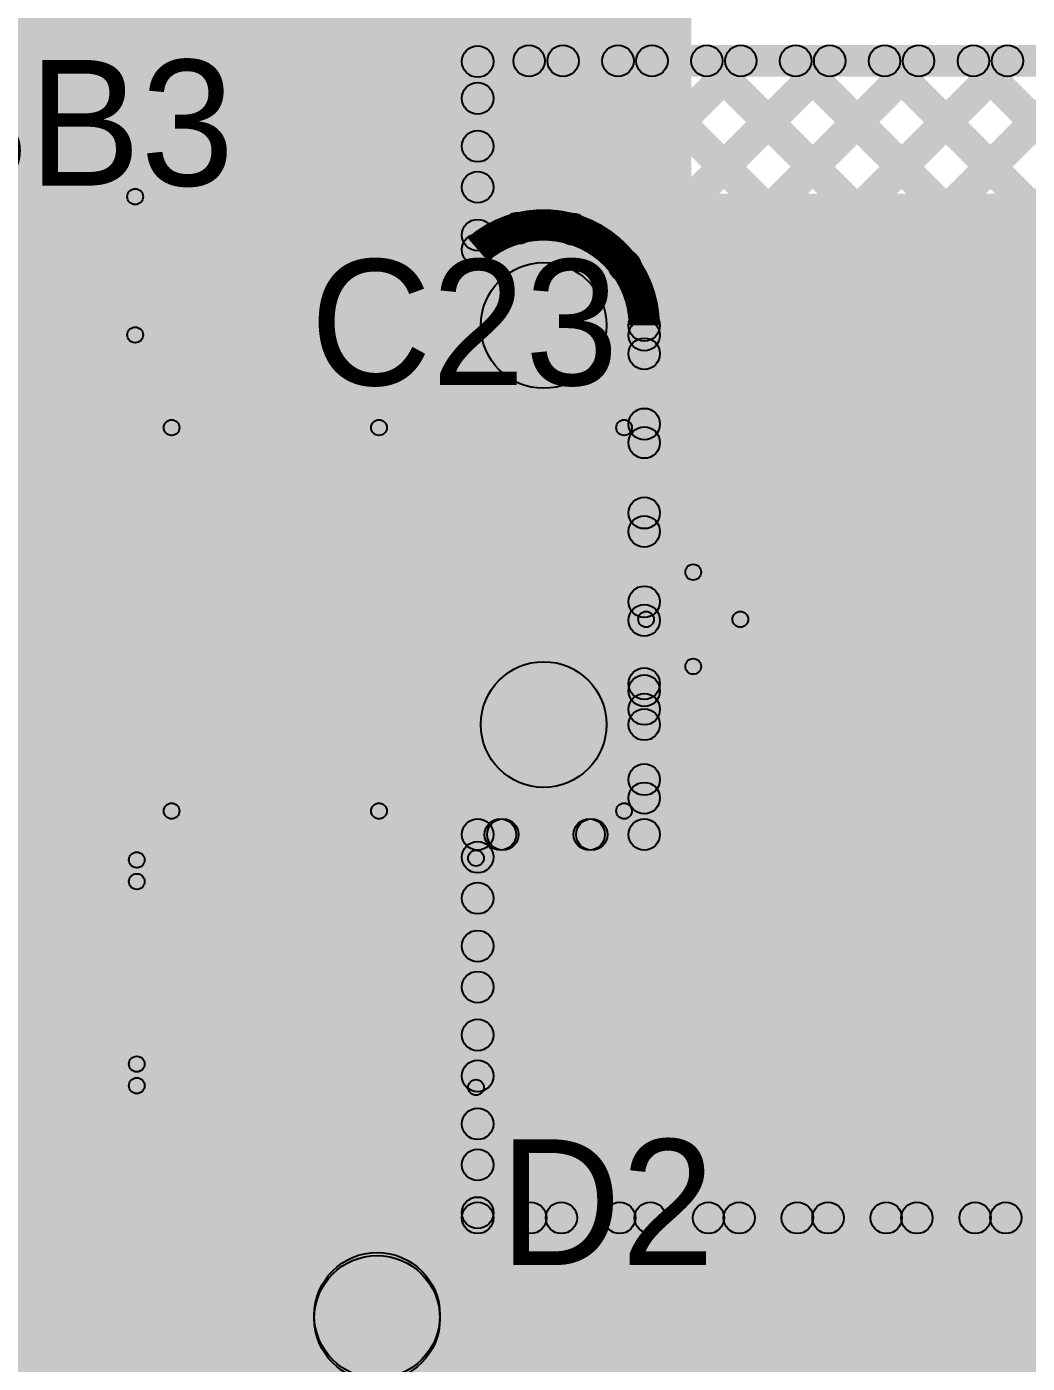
# Model space of a CAD drawing. Header units: millimetres. Extents: x -0.08 to 3.07, y -0.08 to 2.73.
# Drawn here: x 2.0165 to 2.3349, y 1.2797 to 1.7051 of the extents above; entities that cross this region are included whole.
import ezdxf

# ---------------------------------------------------------------- set-up
doc = ezdxf.new("R2010")
doc.units = ezdxf.units.MM
doc.header["$MEASUREMENT"] = 0
for name, color, linetype in [('BottomLayer', 5, 'Continuous'), ('BottomPaste', 16, 'Continuous'), ('BottomSolder', 6, 'Continuous'), ('TopLayer', 1, 'Continuous'), ('TopOverlay', 2, 'Continuous'), ('TopPaste', 8, 'Continuous'), ('TopSolder', 216, 'Continuous'), ('ViaHoleLayer', 16, 'Continuous')]:
    doc.layers.add(name, color=color, linetype=linetype)

# ---------------------------------------------------------------- blocks, each defined once
blk = doc.blocks.new('TAJB475K035RNJ_31')
at = {"layer": 'TopLayer'}
for points in [[(-0.10643, 0.052), (-0.03557, 0.052), (-0.03557, -0.058), (-0.10643, -0.058)], [(0.03357, 0.052), (0.10443, 0.052), (0.10443, -0.058), (0.03357, -0.058)]]:
    blk.add_hatch(color=1, dxfattribs=at).paths.add_polyline_path(points)
at = {"layer": 'TopOverlay'}
h = blk.add_hatch(color=2, dxfattribs=at)
edge = h.paths.add_edge_path()
edge.add_arc((-0.112, 0.058), 0.0025, 0, 360)
h = blk.add_hatch(color=2, dxfattribs=at)
edge = h.paths.add_edge_path()
edge.add_arc((-0.112, 0.058), 0.0025, 0, 360)
for points in [[(-0.112, 0.0555), (-0.112, 0.0605), (-0.034, 0.0605), (-0.034, 0.0555)], [(0.032, 0.0555), (0.032, 0.0605), (0.11, 0.0605), (0.11, 0.0555)], [(-0.1095, -0.064), (-0.1145, -0.064), (-0.1145, 0.058), (-0.1095, 0.058)], [(0.1125, -0.064), (0.1075, -0.064), (0.1075, 0.058), (0.1125, 0.058)], [(0.1345, -0.018), (0.1295, -0.018), (0.1295, 0.012), (0.1345, 0.012)], [(0.117, -0.0055), (0.117, -0.0005), (0.147, -0.0005), (0.147, -0.0055)], [(-0.112, -0.0665), (-0.112, -0.0615), (-0.034, -0.0615), (-0.034, -0.0665)], [(0.032, -0.0665), (0.032, -0.0615), (0.11, -0.0615), (0.11, -0.0665)]]:
    blk.add_hatch(color=2, dxfattribs=at).paths.add_polyline_path(points)
h = blk.add_hatch(color=2, dxfattribs=at)
edge = h.paths.add_edge_path()
edge.add_arc((-0.034, 0.058), 0.0025, 0, 360)
h = blk.add_hatch(color=2, dxfattribs=at)
edge = h.paths.add_edge_path()
edge.add_arc((0.032, 0.058), 0.0025, 0, 360)
h = blk.add_hatch(color=2, dxfattribs=at)
edge = h.paths.add_edge_path()
edge.add_arc((0.11, 0.058), 0.0025, 0, 360)
h = blk.add_hatch(color=2, dxfattribs=at)
edge = h.paths.add_edge_path()
edge.add_arc((0.11, 0.058), 0.0025, 0, 360)
h = blk.add_hatch(color=2, dxfattribs=at)
edge = h.paths.add_edge_path()
edge.add_arc((0.132, 0.012), 0.0025, 0, 360)
h = blk.add_hatch(color=2, dxfattribs=at)
edge = h.paths.add_edge_path()
edge.add_arc((0.117, -0.003), 0.0025, 0, 360)
h = blk.add_hatch(color=2, dxfattribs=at)
edge = h.paths.add_edge_path()
edge.add_arc((0.147, -0.003), 0.0025, 0, 360)
h = blk.add_hatch(color=2, dxfattribs=at)
edge = h.paths.add_edge_path()
edge.add_arc((0.132, -0.018), 0.0025, 0, 360)
h = blk.add_hatch(color=2, dxfattribs=at)
edge = h.paths.add_edge_path()
edge.add_arc((-0.112, -0.064), 0.0025, 0, 360)
h = blk.add_hatch(color=2, dxfattribs=at)
edge = h.paths.add_edge_path()
edge.add_arc((-0.112, -0.064), 0.0025, 0, 360)
h = blk.add_hatch(color=2, dxfattribs=at)
edge = h.paths.add_edge_path()
edge.add_arc((-0.034, -0.064), 0.0025, 0, 360)
h = blk.add_hatch(color=2, dxfattribs=at)
edge = h.paths.add_edge_path()
edge.add_arc((0.032, -0.064), 0.0025, 0, 360)
h = blk.add_hatch(color=2, dxfattribs=at)
edge = h.paths.add_edge_path()
edge.add_arc((0.11, -0.064), 0.0025, 0, 360)
h = blk.add_hatch(color=2, dxfattribs=at)
edge = h.paths.add_edge_path()
edge.add_arc((0.11, -0.064), 0.0025, 0, 360)
at = {"layer": 'TopPaste'}
for points in [[(-0.10643, 0.052), (-0.03557, 0.052), (-0.03557, -0.058), (-0.10643, -0.058)], [(0.03357, 0.052), (0.10443, 0.052), (0.10443, -0.058), (0.03357, -0.058)]]:
    blk.add_hatch(color=8, dxfattribs=at).paths.add_polyline_path(points)
at = {"layer": 'TopSolder'}
for points in [[(-0.11043, 0.056), (-0.03157, 0.056), (-0.03157, -0.062), (-0.11043, -0.062)], [(0.02957, 0.056), (0.10843, 0.056), (0.10843, -0.062), (0.02957, -0.062)]]:
    blk.add_hatch(color=216, dxfattribs=at).paths.add_polyline_path(points)
at = {"layer": 'TopOverlay'}
for centre in [(-0.112, 0.058), (-0.112, 0.058), (-0.034, 0.058), (0.032, 0.058), (0.11, 0.058), (0.11, 0.058), (0.132, 0.012), (0.117, -0.003), (0.147, -0.003), (0.132, -0.018), (-0.112, -0.064), (-0.112, -0.064), (-0.034, -0.064), (0.032, -0.064), (0.11, -0.064), (0.11, -0.064)]:
    blk.add_circle(centre, 0.0025, dxfattribs=at)
blk = doc.blocks.new('S______B______64')
at = {"layer": 'TopLayer'}
for points in [[(-0.045, -0.0175), (-0.045, 0.0175), (-0.015, 0.0175), (-0.015, -0.0175)], [(0.015, -0.0175), (0.015, 0.0175), (0.045, 0.0175), (0.045, -0.0175)]]:
    blk.add_hatch(color=1, dxfattribs=at).paths.add_polyline_path(points)
at = {"layer": 'TopOverlay'}
h = blk.add_hatch(color=2, dxfattribs=at)
edge = h.paths.add_edge_path()
edge.add_arc((-0.05, 0.022), 0.0025, 0, 360)
h = blk.add_hatch(color=2, dxfattribs=at)
edge = h.paths.add_edge_path()
edge.add_arc((-0.05, 0.022), 0.0025, 0, 360)
for points in [[(-0.0475, -0.022), (-0.0525, -0.022), (-0.0525, 0.022), (-0.0475, 0.022)], [(-0.05, 0.0195), (-0.05, 0.0245), (0.05, 0.0245), (0.05, 0.0195)], [(0.0525, -0.022), (0.0475, -0.022), (0.0475, 0.022), (0.0525, 0.022)], [(-0.05, -0.0245), (-0.05, -0.0195), (0.05, -0.0195), (0.05, -0.0245)]]:
    blk.add_hatch(color=2, dxfattribs=at).paths.add_polyline_path(points)
h = blk.add_hatch(color=2, dxfattribs=at)
edge = h.paths.add_edge_path()
edge.add_arc((0.05, 0.022), 0.0025, 0, 360)
h = blk.add_hatch(color=2, dxfattribs=at)
edge = h.paths.add_edge_path()
edge.add_arc((0.05, 0.022), 0.0025, 0, 360)
h = blk.add_hatch(color=2, dxfattribs=at)
edge = h.paths.add_edge_path()
edge.add_arc((-0.05, -0.022), 0.0025, 0, 360)
h = blk.add_hatch(color=2, dxfattribs=at)
edge = h.paths.add_edge_path()
edge.add_arc((-0.05, -0.022), 0.0025, 0, 360)
h = blk.add_hatch(color=2, dxfattribs=at)
edge = h.paths.add_edge_path()
edge.add_arc((0.05, -0.022), 0.0025, 0, 360)
h = blk.add_hatch(color=2, dxfattribs=at)
edge = h.paths.add_edge_path()
edge.add_arc((0.05, -0.022), 0.0025, 0, 360)
at = {"layer": 'TopPaste'}
for points in [[(-0.045, -0.0175), (-0.045, 0.0175), (-0.015, 0.0175), (-0.015, -0.0175)], [(0.015, -0.0175), (0.015, 0.0175), (0.045, 0.0175), (0.045, -0.0175)]]:
    blk.add_hatch(color=8, dxfattribs=at).paths.add_polyline_path(points)
at = {"layer": 'TopSolder'}
for points in [[(-0.049, -0.0215), (-0.049, 0.0215), (-0.011, 0.0215), (-0.011, -0.0215)], [(0.011, -0.0215), (0.011, 0.0215), (0.049, 0.0215), (0.049, -0.0215)]]:
    blk.add_hatch(color=216, dxfattribs=at).paths.add_polyline_path(points)
at = {"layer": 'TopOverlay'}
for centre in [(-0.05, 0.022), (-0.05, 0.022), (0.05, 0.022), (0.05, 0.022), (-0.05, -0.022), (-0.05, -0.022), (0.05, -0.022), (0.05, -0.022)]:
    blk.add_circle(centre, 0.0025, dxfattribs=at)
blk = doc.blocks.new('C___0402_B_116')
at = {"layer": 'BottomLayer'}
for points in [[(-0.0095, 0.0125), (-0.0095, -0.0125), (-0.0275, -0.0125), (-0.0275, 0.0125)], [(0.0275, 0.0125), (0.0275, -0.0125), (0.0095, -0.0125), (0.0095, 0.0125)]]:
    blk.add_hatch(color=5, dxfattribs=at).paths.add_polyline_path(points)
at = {"layer": 'BottomPaste'}
for points in [[(-0.0095, 0.0125), (-0.0095, -0.0125), (-0.0275, -0.0125), (-0.0275, 0.0125)], [(0.0275, 0.0125), (0.0275, -0.0125), (0.0095, -0.0125), (0.0095, 0.0125)]]:
    blk.add_hatch(color=16, dxfattribs=at).paths.add_polyline_path(points)
at = {"layer": 'BottomSolder'}
for points in [[(-0.00714, 0.01486), (-0.00714, -0.01486), (-0.02986, -0.01486), (-0.02986, 0.01486)], [(0.02986, 0.01486), (0.02986, -0.01486), (0.00714, -0.01486), (0.00714, 0.01486)]]:
    blk.add_hatch(color=6, dxfattribs=at).paths.add_polyline_path(points)
blk = doc.blocks.new('SOD_123F_129')
at = {"layer": 'TopLayer'}
for points in [[(-0.07677, 0.02362), (-0.04331, 0.02362), (-0.04331, -0.02362), (-0.07677, -0.02362)], [(0.04331, 0.02362), (0.07677, 0.02362), (0.07677, -0.02362), (0.04331, -0.02362)]]:
    blk.add_hatch(color=1, dxfattribs=at).paths.add_polyline_path(points)
at = {"layer": 'TopOverlay'}
for points in [[(-0.05806, 0.03293), (-0.05808, 0.03793), (0.04987, 0.03848), (0.04989, 0.03348)], [(0.049, 0.02559), (0.08268, 0.02559), (0.08268, 0.03839), (0.049, 0.03839)], [(0.12288, 0.03839), (0.07874, 0.03839), (0.07874, -0.03937), (0.12288, -0.03937)], [(-0.05557, 0.02854), (-0.06057, 0.02854), (-0.06057, 0.03543), (-0.05557, 0.03543)], [(-0.05557, -0.03642), (-0.06057, -0.03642), (-0.06057, -0.02953), (-0.05557, -0.02953)], [(0.049, -0.03937), (0.08169, -0.03937), (0.08169, -0.026), (0.049, -0.026)], [(-0.05808, -0.03892), (-0.05806, -0.03392), (0.04989, -0.03447), (0.04987, -0.03947)]]:
    blk.add_hatch(color=2, dxfattribs=at).paths.add_polyline_path(points)
h = blk.add_hatch(color=2, dxfattribs=at)
edge = h.paths.add_edge_path()
edge.add_arc((0.04988, 0.03598), 0.0025, 0, 360)
h = blk.add_hatch(color=2, dxfattribs=at)
edge = h.paths.add_edge_path()
edge.add_arc((-0.05807, 0.03543), 0.0025, 0, 360)
h = blk.add_hatch(color=2, dxfattribs=at)
edge = h.paths.add_edge_path()
edge.add_arc((-0.05807, 0.03543), 0.0025, 0, 360)
h = blk.add_hatch(color=2, dxfattribs=at)
edge = h.paths.add_edge_path()
edge.add_arc((-0.05807, 0.02854), 0.0025, 0, 360)
h = blk.add_hatch(color=2, dxfattribs=at)
edge = h.paths.add_edge_path()
edge.add_arc((-0.05807, -0.02953), 0.0025, 0, 360)
h = blk.add_hatch(color=2, dxfattribs=at)
edge = h.paths.add_edge_path()
edge.add_arc((-0.05807, -0.03642), 0.0025, 0, 360)
h = blk.add_hatch(color=2, dxfattribs=at)
edge = h.paths.add_edge_path()
edge.add_arc((-0.05807, -0.03642), 0.0025, 0, 360)
h = blk.add_hatch(color=2, dxfattribs=at)
edge = h.paths.add_edge_path()
edge.add_arc((0.04988, -0.03697), 0.0025, 0, 360)
at = {"layer": 'TopPaste'}
for points in [[(-0.07677, 0.02362), (-0.04331, 0.02362), (-0.04331, -0.02362), (-0.07677, -0.02362)], [(0.04331, 0.02362), (0.07677, 0.02362), (0.07677, -0.02362), (0.04331, -0.02362)]]:
    blk.add_hatch(color=8, dxfattribs=at).paths.add_polyline_path(points)
at = {"layer": 'TopSolder'}
for points in [[(-0.08077, 0.02762), (-0.03931, 0.02762), (-0.03931, -0.02762), (-0.08077, -0.02762)], [(0.03931, 0.02762), (0.08077, 0.02762), (0.08077, -0.02762), (0.03931, -0.02762)]]:
    blk.add_hatch(color=216, dxfattribs=at).paths.add_polyline_path(points)
at = {"layer": 'TopOverlay'}
for centre in [(0.04988, 0.03598), (-0.05807, 0.03543), (-0.05807, 0.03543), (-0.05807, 0.02854), (-0.05807, -0.02953), (-0.05807, -0.03642), (-0.05807, -0.03642), (0.04988, -0.03697)]:
    blk.add_circle(centre, 0.0025, dxfattribs=at)

msp = doc.modelspace()

# ---------------------------------------------------------------- hatches: boundary and pattern name
at = {"layer": 'BottomLayer'}
for points in [[(1.66868, 1.68922), (1.66868, 1.69922), (2.59722, 1.69922), (2.59722, 1.68922)], [(1.94159, 1.689), (1.94159, 1.699), (2.16, 1.699), (2.16, 1.689)], [(2.16354, 1.63523), (2.15646, 1.6423), (2.21192, 1.69776), (2.21899, 1.69069)], [(2.16354, 1.66351), (2.15646, 1.67059), (2.18364, 1.69776), (2.19071, 1.69069)], [(2.17282, 1.69069), (2.17989, 1.69776), (2.36754, 1.51011), (2.36046, 1.50304)], [(2.19371, 1.63712), (2.18664, 1.64419), (2.24021, 1.69776), (2.24728, 1.69069)], [(2.2011, 1.69069), (2.20817, 1.69776), (2.36754, 1.5384), (2.36046, 1.53133)], [(2.21031, 1.62543), (2.20324, 1.6325), (2.26849, 1.69776), (2.27556, 1.69069)], [(2.21654, 1.54681), (2.20946, 1.55388), (2.35334, 1.69776), (2.36042, 1.69069)], [(2.21654, 1.51852), (2.20946, 1.5256), (2.38163, 1.69776), (2.3887, 1.69069)], [(2.21654, 1.57509), (2.20946, 1.58216), (2.32506, 1.69776), (2.33213, 1.69069)], [(2.21654, 1.60338), (2.20946, 1.61045), (2.29678, 1.69776), (2.30385, 1.69069)], [(2.21654, 1.49024), (2.20946, 1.49731), (2.40991, 1.69776), (2.41698, 1.69069)], [(2.22939, 1.69069), (2.23646, 1.69776), (2.36754, 1.56668), (2.36046, 1.55961)], [(2.25767, 1.69069), (2.26474, 1.69776), (2.36754, 1.59497), (2.36046, 1.58789)], [(2.28595, 1.69069), (2.29302, 1.69776), (2.3687, 1.62209), (2.36163, 1.61501)], [(2.31424, 1.69069), (2.32131, 1.69776), (2.38011, 1.63896), (2.37304, 1.63189)], [(2.165, 1.63415), (2.155, 1.63415), (2.155, 1.694), (2.165, 1.694)], [(2.15646, 1.67876), (2.16354, 1.68583), (2.36754, 1.48183), (2.36046, 1.47476)], [(2.148, 1.682), (1.844, 1.682), (1.844, 1.274), (2.148, 1.274)], [(2.15646, 1.65047), (2.16354, 1.65754), (2.17655, 1.64452), (2.16948, 1.63745)], [(2.21654, 1.46196), (2.20946, 1.46903), (2.36132, 1.62088), (2.36839, 1.61381)], [(2.201, 1.483), (2.161, 1.483), (2.161, 1.61), (2.201, 1.61)], [(2.218, 1.496), (2.208, 1.496), (2.208, 1.61), (2.218, 1.61)], [(2.20946, 1.59747), (2.21654, 1.60454), (2.36754, 1.45354), (2.36046, 1.44647)], [(2.16354, 1.38067), (2.15646, 1.38774), (2.36046, 1.59174), (2.36754, 1.58467)], [(2.20946, 1.56919), (2.21654, 1.57626), (2.36754, 1.42526), (2.36046, 1.41819)], [(2.16354, 1.35239), (2.15646, 1.35946), (2.36046, 1.56346), (2.36754, 1.55639)], [(2.20946, 1.5409), (2.21654, 1.54797), (2.36754, 1.39697), (2.36046, 1.3899)], [(2.16354, 1.3241), (2.15646, 1.33117), (2.36046, 1.53517), (2.36754, 1.5281)], [(2.20946, 1.51262), (2.21654, 1.51969), (2.36754, 1.36869), (2.36046, 1.36162)], [(2.19018, 1.32246), (2.18311, 1.32954), (2.36046, 1.50689), (2.36754, 1.49982)], [(2.218, 1.483), (2.208, 1.483), (2.208, 1.496), (2.218, 1.496)], [(2.218, 1.448), (2.208, 1.448), (2.208, 1.496), (2.218, 1.496)], [(2.20946, 1.48434), (2.21654, 1.49141), (2.36754, 1.34041), (2.36046, 1.33334)], [(2.161, 1.46), (2.201, 1.46), (2.201, 1.484), (2.161, 1.484)], [(2.21847, 1.32246), (2.21139, 1.32954), (2.36046, 1.47861), (2.36754, 1.47153)], [(2.20946, 1.45605), (2.21654, 1.46312), (2.35012, 1.32954), (2.34305, 1.32246)], [(2.16354, 1.40896), (2.15646, 1.41603), (2.19197, 1.45154), (2.19904, 1.44446)], [(2.16354, 1.43724), (2.15646, 1.44431), (2.16369, 1.45154), (2.17076, 1.44446)], [(2.16, 1.443), (2.16, 1.453), (2.213, 1.453), (2.213, 1.443)], [(2.16448, 1.44446), (2.17155, 1.45154), (2.29355, 1.32954), (2.28648, 1.32246)], [(2.19277, 1.44446), (2.19984, 1.45154), (2.32184, 1.32954), (2.31477, 1.32246)], [(2.165, 1.326), (2.155, 1.326), (2.155, 1.448), (2.165, 1.448)], [(2.24675, 1.32246), (2.23968, 1.32954), (2.36046, 1.45032), (2.36754, 1.44325)], [(1.98186, 1.41286), (2.01014, 1.44114), (2.14214, 1.30914), (2.11386, 1.28086)], [(2.15646, 1.4242), (2.16354, 1.43127), (2.26527, 1.32954), (2.2582, 1.32246)], [(2.27503, 1.32246), (2.26796, 1.32954), (2.36046, 1.42204), (2.36754, 1.41497)], [(2.15646, 1.39591), (2.16354, 1.40298), (2.23698, 1.32954), (2.22991, 1.32246)], [(2.30332, 1.32246), (2.29625, 1.32954), (2.36046, 1.39375), (2.36754, 1.38668)], [(2.15646, 1.36763), (2.16354, 1.3747), (2.2087, 1.32954), (2.20163, 1.32246)], [(2.3316, 1.32246), (2.32453, 1.32954), (2.36046, 1.36547), (2.36754, 1.3584)], [(2.15646, 1.33935), (2.16354, 1.34642), (2.18042, 1.32954), (2.17335, 1.32246)], [(2.16, 1.321), (2.16, 1.331), (2.35931, 1.331), (2.35931, 1.321)], [(2.128, 1.274), (2.128, 1.314), (2.37257, 1.314), (2.37257, 1.274)]]:
    msp.add_hatch(color=5, dxfattribs=at).paths.add_polyline_path(points)
h = msp.add_hatch(color=5, dxfattribs=at)
edge = h.paths.add_edge_path()
edge.add_arc((2.16, 1.694), 0.005, 0, 360)
h = msp.add_hatch(color=5, dxfattribs=at)
edge = h.paths.add_edge_path()
edge.add_arc((2.16, 1.694), 0.005, 0, 360)
h = msp.add_hatch(color=5, dxfattribs=at)
edge = h.paths.add_edge_path()
edge.add_arc((2.17635, 1.69422), 0.005, 0, 360)
h = msp.add_hatch(color=5, dxfattribs=at)
edge = h.paths.add_edge_path()
edge.add_arc((2.18717, 1.69422), 0.005, 0, 360)
h = msp.add_hatch(color=5, dxfattribs=at)
edge = h.paths.add_edge_path()
edge.add_arc((2.20464, 1.69422), 0.005, 0, 360)
h = msp.add_hatch(color=5, dxfattribs=at)
edge = h.paths.add_edge_path()
edge.add_arc((2.21546, 1.69422), 0.005, 0, 360)
h = msp.add_hatch(color=5, dxfattribs=at)
edge = h.paths.add_edge_path()
edge.add_arc((2.23292, 1.69422), 0.005, 0, 360)
h = msp.add_hatch(color=5, dxfattribs=at)
edge = h.paths.add_edge_path()
edge.add_arc((2.24374, 1.69422), 0.005, 0, 360)
h = msp.add_hatch(color=5, dxfattribs=at)
edge = h.paths.add_edge_path()
edge.add_arc((2.2612, 1.69422), 0.005, 0, 360)
h = msp.add_hatch(color=5, dxfattribs=at)
edge = h.paths.add_edge_path()
edge.add_arc((2.27203, 1.69422), 0.005, 0, 360)
h = msp.add_hatch(color=5, dxfattribs=at)
edge = h.paths.add_edge_path()
edge.add_arc((2.28949, 1.69422), 0.005, 0, 360)
h = msp.add_hatch(color=5, dxfattribs=at)
edge = h.paths.add_edge_path()
edge.add_arc((2.30031, 1.69422), 0.005, 0, 360)
h = msp.add_hatch(color=5, dxfattribs=at)
edge = h.paths.add_edge_path()
edge.add_arc((2.31777, 1.69422), 0.005, 0, 360)
h = msp.add_hatch(color=5, dxfattribs=at)
edge = h.paths.add_edge_path()
edge.add_arc((2.3286, 1.69422), 0.005, 0, 360)
h = msp.add_hatch(color=5, dxfattribs=at)
edge = h.paths.add_edge_path()
edge.add_arc((2.16, 1.68229), 0.005, 0, 360)
h = msp.add_hatch(color=5, dxfattribs=at)
edge = h.paths.add_edge_path()
edge.add_arc((2.16, 1.66705), 0.005, 0, 360)
h = msp.add_hatch(color=5, dxfattribs=at)
edge = h.paths.add_edge_path()
edge.add_arc((2.16, 1.65401), 0.005, 0, 360)
h = msp.add_hatch(color=5, dxfattribs=at)
edge = h.paths.add_edge_path()
edge.add_arc((2.16, 1.63877), 0.005, 0, 360)
h = msp.add_hatch(color=5, dxfattribs=at)
edge = h.paths.add_edge_path()
edge.add_arc((2.17302, 1.64099), 0.005, 0, 360)
h = msp.add_hatch(color=5, dxfattribs=at)
edge = h.paths.add_edge_path()
edge.add_arc((2.19018, 1.64066), 0.005, 0, 360)
h = msp.add_hatch(color=5, dxfattribs=at)
edge = h.paths.add_edge_path()
edge.add_arc((2.16, 1.63415), 0.005, 0, 360)
h = msp.add_hatch(color=5, dxfattribs=at)
edge = h.paths.add_edge_path()
edge.add_arc((2.16, 1.63415), 0.005, 0, 360)
h = msp.add_hatch(color=5, dxfattribs=at)
edge = h.paths.add_edge_path()
edge.add_arc((2.20677, 1.62897), 0.005, 0, 360)
h = msp.add_hatch(color=5, dxfattribs=at)
edge = h.paths.add_edge_path()
edge.add_arc((2.181, 1.61), 0.02, 0, 360)
h = msp.add_hatch(color=5, dxfattribs=at)
edge = h.paths.add_edge_path()
edge.add_arc((2.182, 1.611), 0.01181, 0, 360)
h = msp.add_hatch(color=5, dxfattribs=at)
edge = h.paths.add_edge_path()
edge.add_arc((2.213, 1.61), 0.005, 0, 360)
h = msp.add_hatch(color=5, dxfattribs=at)
edge = h.paths.add_edge_path()
edge.add_arc((2.213, 1.61), 0.005, 0, 360)
h = msp.add_hatch(color=5, dxfattribs=at)
edge = h.paths.add_edge_path()
edge.add_arc((2.213, 1.60691), 0.005, 0, 360)
h = msp.add_hatch(color=5, dxfattribs=at)
edge = h.paths.add_edge_path()
edge.add_arc((2.213, 1.60101), 0.005, 0, 360)
h = msp.add_hatch(color=5, dxfattribs=at)
edge = h.paths.add_edge_path()
edge.add_arc((2.213, 1.57863), 0.005, 0, 360)
h = msp.add_hatch(color=5, dxfattribs=at)
edge = h.paths.add_edge_path()
edge.add_arc((2.213, 1.57272), 0.005, 0, 360)
h = msp.add_hatch(color=5, dxfattribs=at)
edge = h.paths.add_edge_path()
edge.add_arc((2.213, 1.55034), 0.005, 0, 360)
h = msp.add_hatch(color=5, dxfattribs=at)
edge = h.paths.add_edge_path()
edge.add_arc((2.213, 1.54444), 0.005, 0, 360)
h = msp.add_hatch(color=5, dxfattribs=at)
edge = h.paths.add_edge_path()
edge.add_arc((2.213, 1.52206), 0.005, 0, 360)
h = msp.add_hatch(color=5, dxfattribs=at)
edge = h.paths.add_edge_path()
edge.add_arc((2.213, 1.51616), 0.005, 0, 360)
h = msp.add_hatch(color=5, dxfattribs=at)
edge = h.paths.add_edge_path()
edge.add_arc((2.181, 1.483), 0.02, 0, 360)
h = msp.add_hatch(color=5, dxfattribs=at)
edge = h.paths.add_edge_path()
edge.add_arc((2.213, 1.496), 0.005, 0, 360)
h = msp.add_hatch(color=5, dxfattribs=at)
edge = h.paths.add_edge_path()
edge.add_arc((2.213, 1.496), 0.005, 0, 360)
h = msp.add_hatch(color=5, dxfattribs=at)
edge = h.paths.add_edge_path()
edge.add_arc((2.213, 1.496), 0.005, 0, 360)
h = msp.add_hatch(color=5, dxfattribs=at)
edge = h.paths.add_edge_path()
edge.add_arc((2.213, 1.49378), 0.005, 0, 360)
h = msp.add_hatch(color=5, dxfattribs=at)
edge = h.paths.add_edge_path()
edge.add_arc((2.213, 1.48787), 0.005, 0, 360)
h = msp.add_hatch(color=5, dxfattribs=at)
edge = h.paths.add_edge_path()
edge.add_arc((2.213, 1.483), 0.005, 0, 360)
h = msp.add_hatch(color=5, dxfattribs=at)
edge = h.paths.add_edge_path()
edge.add_arc((2.213, 1.46549), 0.005, 0, 360)
h = msp.add_hatch(color=5, dxfattribs=at)
edge = h.paths.add_edge_path()
edge.add_arc((2.213, 1.45959), 0.005, 0, 360)
h = msp.add_hatch(color=5, dxfattribs=at)
edge = h.paths.add_edge_path()
edge.add_arc((2.16, 1.448), 0.005, 0, 360)
h = msp.add_hatch(color=5, dxfattribs=at)
edge = h.paths.add_edge_path()
edge.add_arc((2.16, 1.448), 0.005, 0, 360)
h = msp.add_hatch(color=5, dxfattribs=at)
edge = h.paths.add_edge_path()
edge.add_arc((2.16722, 1.448), 0.005, 0, 360)
h = msp.add_hatch(color=5, dxfattribs=at)
edge = h.paths.add_edge_path()
edge.add_arc((2.16802, 1.448), 0.005, 0, 360)
h = msp.add_hatch(color=5, dxfattribs=at)
edge = h.paths.add_edge_path()
edge.add_arc((2.19551, 1.448), 0.005, 0, 360)
h = msp.add_hatch(color=5, dxfattribs=at)
edge = h.paths.add_edge_path()
edge.add_arc((2.1963, 1.448), 0.005, 0, 360)
h = msp.add_hatch(color=5, dxfattribs=at)
edge = h.paths.add_edge_path()
edge.add_arc((2.213, 1.448), 0.005, 0, 360)
h = msp.add_hatch(color=5, dxfattribs=at)
edge = h.paths.add_edge_path()
edge.add_arc((2.213, 1.448), 0.005, 0, 360)
h = msp.add_hatch(color=5, dxfattribs=at)
edge = h.paths.add_edge_path()
edge.add_arc((2.16, 1.44078), 0.005, 0, 360)
h = msp.add_hatch(color=5, dxfattribs=at)
edge = h.paths.add_edge_path()
edge.add_arc((2.16, 1.42773), 0.005, 0, 360)
h = msp.add_hatch(color=5, dxfattribs=at)
edge = h.paths.add_edge_path()
edge.add_arc((2.16, 1.41249), 0.005, 0, 360)
h = msp.add_hatch(color=5, dxfattribs=at)
edge = h.paths.add_edge_path()
edge.add_arc((2.16, 1.39945), 0.005, 0, 360)
h = msp.add_hatch(color=5, dxfattribs=at)
edge = h.paths.add_edge_path()
edge.add_arc((2.16, 1.38421), 0.005, 0, 360)
h = msp.add_hatch(color=5, dxfattribs=at)
edge = h.paths.add_edge_path()
edge.add_arc((2.16, 1.37116), 0.005, 0, 360)
h = msp.add_hatch(color=5, dxfattribs=at)
edge = h.paths.add_edge_path()
edge.add_arc((2.16, 1.35592), 0.005, 0, 360)
h = msp.add_hatch(color=5, dxfattribs=at)
edge = h.paths.add_edge_path()
edge.add_arc((2.16, 1.34288), 0.005, 0, 360)
h = msp.add_hatch(color=5, dxfattribs=at)
edge = h.paths.add_edge_path()
edge.add_arc((2.16, 1.32764), 0.005, 0, 360)
h = msp.add_hatch(color=5, dxfattribs=at)
edge = h.paths.add_edge_path()
edge.add_arc((2.16, 1.326), 0.005, 0, 360)
h = msp.add_hatch(color=5, dxfattribs=at)
edge = h.paths.add_edge_path()
edge.add_arc((2.16, 1.326), 0.005, 0, 360)
h = msp.add_hatch(color=5, dxfattribs=at)
edge = h.paths.add_edge_path()
edge.add_arc((2.17688, 1.326), 0.005, 0, 360)
h = msp.add_hatch(color=5, dxfattribs=at)
edge = h.paths.add_edge_path()
edge.add_arc((2.18665, 1.326), 0.005, 0, 360)
h = msp.add_hatch(color=5, dxfattribs=at)
edge = h.paths.add_edge_path()
edge.add_arc((2.20517, 1.326), 0.005, 0, 360)
h = msp.add_hatch(color=5, dxfattribs=at)
edge = h.paths.add_edge_path()
edge.add_arc((2.21493, 1.326), 0.005, 0, 360)
h = msp.add_hatch(color=5, dxfattribs=at)
edge = h.paths.add_edge_path()
edge.add_arc((2.23345, 1.326), 0.005, 0, 360)
h = msp.add_hatch(color=5, dxfattribs=at)
edge = h.paths.add_edge_path()
edge.add_arc((2.24321, 1.326), 0.005, 0, 360)
h = msp.add_hatch(color=5, dxfattribs=at)
edge = h.paths.add_edge_path()
edge.add_arc((2.26173, 1.326), 0.005, 0, 360)
h = msp.add_hatch(color=5, dxfattribs=at)
edge = h.paths.add_edge_path()
edge.add_arc((2.2715, 1.326), 0.005, 0, 360)
h = msp.add_hatch(color=5, dxfattribs=at)
edge = h.paths.add_edge_path()
edge.add_arc((2.29002, 1.326), 0.005, 0, 360)
h = msp.add_hatch(color=5, dxfattribs=at)
edge = h.paths.add_edge_path()
edge.add_arc((2.29978, 1.326), 0.005, 0, 360)
h = msp.add_hatch(color=5, dxfattribs=at)
edge = h.paths.add_edge_path()
edge.add_arc((2.3183, 1.326), 0.005, 0, 360)
h = msp.add_hatch(color=5, dxfattribs=at)
edge = h.paths.add_edge_path()
edge.add_arc((2.32807, 1.326), 0.005, 0, 360)
h = msp.add_hatch(color=5, dxfattribs=at)
edge = h.paths.add_edge_path()
edge.add_arc((2.128, 1.295), 0.02, 0, 360)
h = msp.add_hatch(color=5, dxfattribs=at)
edge = h.paths.add_edge_path()
edge.add_arc((2.128, 1.294), 0.02, 0, 360)
at = {"layer": 'TopLayer'}
for points in [[(2.013, 1.608), (2.228, 1.608), (2.228, 2.56), (2.013, 2.56)], [(2.131, 0.981), (2.345, 0.981), (2.345, 1.652), (2.131, 1.652)], [(1.974, 1.468), (2.078, 1.468), (2.078, 1.591), (1.974, 1.591)], [(1.863, 1.455), (2.078, 1.455), (2.078, 1.482), (1.863, 1.482)], [(1.89, 1.124), (2.1, 1.124), (2.1, 1.444), (1.89, 1.444)]]:
    msp.add_hatch(color=1, dxfattribs=at).paths.add_polyline_path(points)
h = msp.add_hatch(color=1, dxfattribs=at)
edge = h.paths.add_edge_path()
edge.add_arc((2.182, 1.611), 0.01181, 0, 360)
at = {"layer": 'ViaHoleLayer'}
h = msp.add_hatch(color=16, dxfattribs=at)
edge = h.paths.add_edge_path()
edge.add_arc((2.182, 1.611), 0.00591, 0, 360)

# ---------------------------------------------------------------- linework, layer by layer
at = {"layer": 'BottomLayer', "const_width": 0.01}
msp.add_lwpolyline([(2.16, 1.63415, -0.643311), (2.213, 1.61)], format="xyb", dxfattribs=at)
at = {"layer": 'BottomLayer'}
for centre, radius in [((2.16, 1.694), 0.005), ((2.16, 1.694), 0.005), ((2.17635, 1.69422), 0.005), ((2.18717, 1.69422), 0.005), ((2.20464, 1.69422), 0.005), ((2.21546, 1.69422), 0.005), ((2.23292, 1.69422), 0.005), ((2.24374, 1.69422), 0.005), ((2.2612, 1.69422), 0.005), ((2.27203, 1.69422), 0.005), ((2.28949, 1.69422), 0.005), ((2.30031, 1.69422), 0.005), ((2.31777, 1.69422), 0.005), ((2.3286, 1.69422), 0.005), ((2.16, 1.68229), 0.005), ((2.16, 1.66705), 0.005), ((2.16, 1.65401), 0.005), ((2.16, 1.63877), 0.005), ((2.17302, 1.64099), 0.005), ((2.19018, 1.64066), 0.005), ((2.16, 1.63415), 0.005), ((2.16, 1.63415), 0.005), ((2.20677, 1.62897), 0.005), ((2.181, 1.61), 0.02), ((2.213, 1.61), 0.005), ((2.213, 1.61), 0.005), ((2.213, 1.60691), 0.005), ((2.213, 1.60101), 0.005), ((2.213, 1.57863), 0.005), ((2.213, 1.57272), 0.005), ((2.213, 1.55034), 0.005), ((2.213, 1.54444), 0.005), ((2.213, 1.52206), 0.005), ((2.213, 1.51616), 0.005), ((2.181, 1.483), 0.02), ((2.213, 1.496), 0.005), ((2.213, 1.496), 0.005), ((2.213, 1.496), 0.005), ((2.213, 1.49378), 0.005), ((2.213, 1.48787), 0.005), ((2.213, 1.483), 0.005), ((2.213, 1.46549), 0.005), ((2.213, 1.45959), 0.005), ((2.16, 1.448), 0.005), ((2.16, 1.448), 0.005), ((2.16722, 1.448), 0.005), ((2.16802, 1.448), 0.005), ((2.19551, 1.448), 0.005), ((2.1963, 1.448), 0.005), ((2.213, 1.448), 0.005), ((2.213, 1.448), 0.005), ((2.16, 1.44078), 0.005), ((2.16, 1.42773), 0.005), ((2.16, 1.41249), 0.005), ((2.16, 1.39945), 0.005), ((2.16, 1.38421), 0.005), ((2.16, 1.37116), 0.005), ((2.16, 1.35592), 0.005), ((2.16, 1.34288), 0.005), ((2.16, 1.32764), 0.005), ((2.16, 1.326), 0.005), ((2.16, 1.326), 0.005), ((2.17688, 1.326), 0.005), ((2.18665, 1.326), 0.005), ((2.20517, 1.326), 0.005), ((2.21493, 1.326), 0.005), ((2.23345, 1.326), 0.005), ((2.24321, 1.326), 0.005), ((2.26173, 1.326), 0.005), ((2.2715, 1.326), 0.005), ((2.29002, 1.326), 0.005), ((2.29978, 1.326), 0.005), ((2.3183, 1.326), 0.005), ((2.32807, 1.326), 0.005), ((2.128, 1.295), 0.02), ((2.128, 1.294), 0.02)]:
    msp.add_circle(centre, radius, dxfattribs=at)

# ---------------------------------------------------------------- block references
for name, p, rotation in [('S______B______64', (2.001, 1.629), 360), ('TAJB475K035RNJ_31', (2.09659, 1.51949), 360), ('C___0402_B_116', (2.151, 1.483), 180), ('SOD_123F_129', (2.10959, 1.40449), 360)]:
    msp.add_blockref(name, p, dxfattribs=dict(rotation=rotation))

# ---------------------------------------------------------------- texts
at = {"layer": 'TopOverlay'}
for s, p in [('SB3', (1.98141, 1.65451)), ('C23', (2.10668, 1.59101)), ('D2', (2.167, 1.311))]:
    msp.add_text(s, height=0.04, dxfattribs=at).set_placement(p)

doc.saveas('drawing.dxf')
